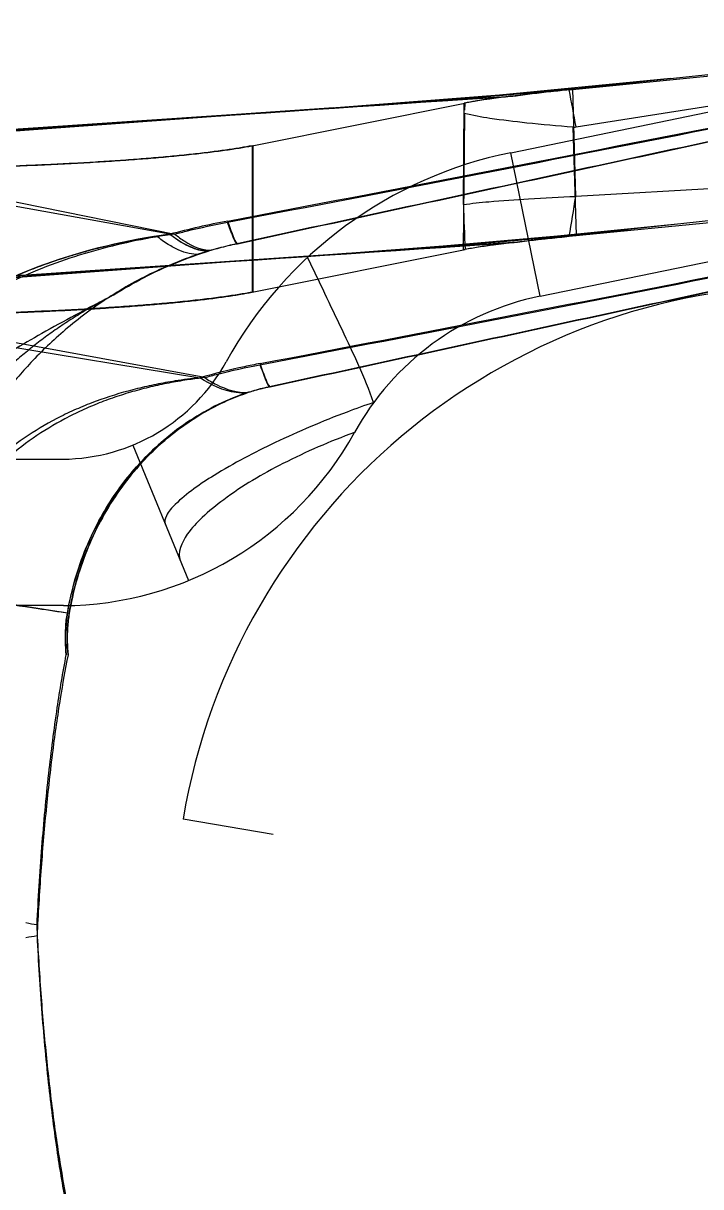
# Model space of a CAD drawing. Header units: millimetres. Extents: x 324 to 7054, y -67 to 2159.
# Drawn here: x 6318.51 to 6325.91, y 1073.13 to 1085.84 of the extents above; entities that cross this region are included whole.
import ezdxf

# ---------------------------------------------------------------- set-up
doc = ezdxf.new("R2010")
doc.units = ezdxf.units.MM
doc.header["$LTSCALE"] = 153.67
doc.layers.get('0').update_dxf_attribs({"linetype": 'CONTINUOUS'})
doc.layers.add('02___PRT_ALL_AXES', color=7, linetype='CONTINUOUS')
doc.layers.add('CONSTRUCTION_BODIES', color=7, linetype='CONTINUOUS')

msp = doc.modelspace()

# ---------------------------------------------------------------- linework, layer by layer
at = {"linetype": 'ByBlock'}
for p, q in [((6323.83796, 1084.42442), (6329.8558, 1085.66409)), ((6324.15847, 1082.85685), (6323.83781, 1084.42439)), ((6324.15862, 1082.85688), (6329.85541, 1084.03041)), ((6319.70727, 1081.23096), (6320.31455, 1079.75069)), ((6312.77862, 1081.07699), (6318.94295, 1081.07699)), ((6318.94862, 1079.47699), (6312.77862, 1079.47699))]:
    msp.add_line(p, q, dxfattribs=at)
for centre, radius, start, end in [((6324.75484, 1079.91673), 4.6, 101.497339, 151.092184), ((6324.75484, 1079.91673), 3, 101.463345, 151.092184), ((6318.92594, 1083.13549), 2.05857, 270.473505, 331.092184), ((6325.3961, 1072.70139), 9.49957, 108.771476, 110.636423), ((6318.92594, 1083.13549), 3.65857, 270.355182, 331.092184)]:
    msp.add_arc(centre, radius, start, end, dxfattribs=at)
for points, knots in [([(6322.33919, 1081.69566), (6322.2426, 1081.96835), (6321.99216, 1082.49404), (6321.74384, 1083.01843), (6321.61811, 1083.28138)], [0, 0, 0, 0, 0.49812475, 1, 1, 1, 1]), ([(6322.0481, 1081.59142), (6321.78177, 1081.49123), (6321.28649, 1081.28137), (6320.65576, 1080.95067), (6320.25289, 1080.67475), (6320.0765, 1080.48475), (6320.05118, 1080.39266), (6320.06316, 1080.36347)], [0, 0, 0, 0, 0.3567314, 0.67268617, 0.89460256, 0.9604391, 1, 1, 1, 1]), ([(6322.12865, 1081.36693), (6321.86206, 1081.27075), (6321.36859, 1081.05634), (6320.81661, 1080.73523), (6320.47498, 1080.45529), (6320.28494, 1080.25719), (6320.18937, 1080.05582), (6320.22777, 1079.96222)], [0, 0, 0, 0, 0.34529375, 0.65317658, 0.7775425, 0.87674748, 1, 1, 1, 1])]:
    msp.add_open_spline(points, degree=3, knots=knots, dxfattribs=at)
at = {"layer": '02___PRT_ALL_AXES', "linetype": 'ByBlock'}
msp.add_line((6321.24254, 1076.97699), (6320.25653, 1077.14366), dxfattribs=at)
msp.add_arc((6327.15862, 1075.97699), 7, 90, 170.405932, dxfattribs=at)
at = {"layer": 'CONSTRUCTION_BODIES', "linetype": 'ByBlock'}
for p, q in [((6324.47522, 1085.11066), (6331.42495, 1085.79682)), ((6324.51562, 1085.12173), (6329.46657, 1085.65128)), ((6324.55215, 1084.70527), (6329.48049, 1085.48807)), ((6324.54793, 1083.94748), (6324.51562, 1085.12173)), ((6321.01094, 1084.50085), (6323.33569, 1084.9658)), ((6323.09073, 1084.99208), (6323.89494, 1085.04701)), ((6323.09073, 1084.99208), (6323.86131, 1085.04253)), ((6323.31954, 1083.857), (6323.32788, 1084.96431)), ((6323.33569, 1084.9658), (6323.33243, 1084.89089)), ((6323.64857, 1085.02926), (6323.86143, 1085.04375)), ((6323.86131, 1085.04253), (6323.89494, 1085.04701)), ((6323.33079, 1084.85343), (6323.31864, 1083.36244)), ((6319.35284, 1084.74069), (6316.98015, 1084.5834)), ((6324.5172, 1084.70383), (6324.55081, 1083.52544)), ((6315.68993, 1084.44323), (6320.16676, 1083.53564)), ((6321.01094, 1084.50085), (6321.01094, 1082.90085)), ((6321.02278, 1082.90322), (6321.02278, 1084.50322)), ((6320.11285, 1083.53389), (6315.24133, 1084.41363)), ((6324.4763, 1083.511), (6331.73027, 1084.22918)), ((6329.69237, 1084.24065), (6324.54793, 1083.94748)), ((6329.70722, 1084.07666), (6324.55081, 1083.52544)), ((6323.91216, 1083.44862), (6323.00975, 1083.38668)), ((6323.00975, 1083.38668), (6323.87367, 1083.44328)), ((6323.56767, 1083.42385), (6323.86081, 1083.44337)), ((6323.87367, 1083.44328), (6323.91216, 1083.44862)), ((6320.54342, 1083.35216), (6320.4264, 1083.31437)), ((6320.49125, 1083.35361), (6320.54339, 1083.35216)), ((6321.01094, 1082.90085), (6323.33891, 1083.36644)), ((6319.2961, 1083.13694), (6316.96766, 1082.98259)), ((6315.25243, 1082.81522), (6320.4413, 1081.96554)), ((6320.49287, 1081.96766), (6315.70147, 1082.8448)), ((6318.99236, 1079.39414), (6317.51748, 1079.62788))]:
    msp.add_line(p, q, dxfattribs=at)
for points in [[(6325.58564, 1085.23618), (6323.71515, 1085.05363), (6321.97638, 1084.91785)], [(6325.05698, 1085.1681), (6323.71351, 1085.04545), (6322.44306, 1084.94896)], [(6322.38768, 1084.94514), (6320.45129, 1084.81428), (6319.35284, 1084.74069)], [(6321.90599, 1084.91301), (6320.84215, 1084.84105), (6319.64163, 1084.76035), (6318.35037, 1084.67417)], [(6324.5172, 1084.70383), (6324.52886, 1084.7034), (6324.54051, 1084.70388), (6324.55215, 1084.70527)], [(6325.65913, 1083.64392), (6324.34912, 1083.51204), (6323.09941, 1083.40224), (6321.91156, 1083.31353)], [(6325.13024, 1083.57574), (6323.71554, 1083.44629), (6322.37869, 1083.34468)], [(6321.84004, 1083.30861), (6320.78773, 1083.23744), (6319.60022, 1083.15762), (6318.32298, 1083.07237)], [(6322.3419, 1083.34212), (6321.40959, 1083.27894), (6320.38749, 1083.21006), (6319.2961, 1083.13694)]]:
    msp.add_lwpolyline(points, dxfattribs=at)
for centre, radius, start, end in [((6150.58179, 1975.8305), 908.24762, 280.79826132, 281.49569836), ((6146.57076, 1998.75537), 931.50634, 280.77665378, 281.45610434), ((6298.72918, 1080.01503), 26.24546, 10.294451, 11.195253), ((6356.92837, 572.26467), 513.84275, 93.7757817, 94.6534071), ((6113.70885, 4169.29335), 3091.4002, 273.73810379, 273.8836413), ((6357.78326, 567.03867), 519.11408, 93.7702931, 94.6510393), ((6112.7486, 4187.894), 3110.02386, 273.74169876, 273.88837291), ((6148.67014, 1987.16483), 921.33446, 280.786456, 281.47135854), ((6144.49172, 2010.96988), 945.48914, 280.76544471, 281.43075596), ((6287.5597, 1089.69043), 37.43081, 350.497695, 351.174235), ((6451.43893, 1088.69189), 128.21068, 182.1611659, 182.3805644), ((6322.38796, 1074.98733), 8.84419, 100.707689, 104.907397), ((6357.39121, 570.15339), 514.38373, 93.7702879, 94.648803), ((6113.15184, 4179.64061), 3103.35834, 273.74249872, 273.88777739), ((6320.68854, 1078.93616), 4.63341, 97.740144, 98.957731), ((6356.55125, 575.1259), 509.36632, 93.7756289, 94.6505694), ((6114.84934, 4149.97142), 3073.64161, 273.73863341, 273.88329229), ((6321.82028, 1079.21047), 4.33417, 108.759797, 122.470799)]:
    msp.add_arc(centre, radius, start, end, dxfattribs=at)
for points, knots in [([(6331.9732, 1085.83373), (6330.7365, 1085.5672), (6328.26347, 1085.03372), (6324.55449, 1084.23262), (6322.08225, 1083.69789), (6320.84626, 1083.43047)], [0, 0, 0, 0, 0.33340159, 0.66673214, 1, 1, 1, 1]), ([(6320.85145, 1083.43047), (6322.0899, 1083.69839), (6324.56705, 1084.23415), (6328.28339, 1085.03678), (6330.76134, 1085.57121), (6332.00049, 1085.83827)], [0, 0, 0, 0, 0.33326901, 0.66659875, 1, 1, 1, 1]), ([(6324.47522, 1085.11066), (6324.40901, 1085.10413), (6324.27401, 1085.09067), (6324.06933, 1085.06912), (6323.93098, 1085.05287), (6323.86143, 1085.04379)], [0, 0, 0, 0, 0.32324033, 0.65918725, 1, 1, 1, 1]), ([(6323.89394, 1085.04687), (6323.96102, 1085.05663), (6324.0978, 1085.07327), (6324.30498, 1085.09821), (6324.44497, 1085.11417), (6324.51548, 1085.12173)], [0, 0, 0, 0, 0.3248307, 0.66018951, 1, 1, 1, 1]), ([(6323.86042, 1085.0424), (6323.78852, 1085.03361), (6323.65688, 1085.01847), (6323.47907, 1084.99366), (6323.37393, 1084.97343), (6323.32788, 1084.96431)], [0, 0, 0, 0, 0.40359177, 0.73839651, 1, 1, 1, 1]), ([(6323.86143, 1085.04375), (6323.79185, 1085.03516), (6323.664, 1085.01877), (6323.48864, 1084.9933), (6323.38305, 1084.97527), (6323.33569, 1084.9658)], [0, 0, 0, 0, 0.39565925, 0.72740636, 1, 1, 1, 1]), ([(6324.51689, 1084.70382), (6324.34839, 1084.71661), (6324.04554, 1084.74225), (6323.64986, 1084.79131), (6323.4228, 1084.8298), (6323.33079, 1084.85343)], [0, 0, 0, 0, 0.42372357, 0.76180676, 1, 1, 1, 1]), ([(6315.33067, 1084.22971), (6315.3966, 1084.22971), (6315.52811, 1084.22982), (6315.72481, 1084.23032), (6315.92041, 1084.23116), (6316.11492, 1084.23234), (6316.30835, 1084.23387), (6316.50069, 1084.23576), (6316.69197, 1084.23801), (6316.88217, 1084.24065), (6317.07129, 1084.24367), (6317.25393, 1084.24701), (6317.4296, 1084.25061), (6317.59781, 1084.25445), (6317.76345, 1084.25863), (6317.92656, 1084.26316), (6318.08712, 1084.26804), (6318.24517, 1084.27329), (6318.4007, 1084.27893), (6318.55371, 1084.28492), (6318.70417, 1084.29149), (6318.85192, 1084.29822), (6318.99646, 1084.30552), (6319.13736, 1084.31312), (6319.27438, 1084.32104), (6319.40753, 1084.32927), (6319.53684, 1084.33781), (6319.66233, 1084.34663), (6319.78399, 1084.35575), (6319.90183, 1084.36515), (6320.01583, 1084.37485), (6320.12867, 1084.38506), (6320.23975, 1084.39588), (6320.34854, 1084.40727), (6320.4518, 1084.41883), (6320.54957, 1084.43051), (6320.64188, 1084.4423), (6320.72872, 1084.45418), (6320.8101, 1084.46616), (6320.88598, 1084.47823), (6320.9563, 1084.49039), (6321.00125, 1084.49891), (6321.02278, 1084.50322)], [0, 0, 0, 0, 0.034676, 0.06915966, 0.10345066, 0.13755001, 0.17145939, 0.20518058, 0.23871488, 0.27206248, 0.30522193, 0.33818954, 0.36813501, 0.39762975, 0.42667693, 0.45527976, 0.48344108, 0.511163, 0.53844653, 0.56529128, 0.59169523, 0.61765379, 0.64307373, 0.66780973, 0.69186785, 0.71525345, 0.73797093, 0.76002332, 0.78141208, 0.8021368, 0.82219498, 0.84158181, 0.86172282, 0.88089524, 0.89910801, 0.91636823, 0.93268067, 0.9480475, 0.96246803, 0.97593859, 0.98845246, 1, 1, 1, 1]), ([(6321.01094, 1084.50085), (6320.96933, 1084.49253), (6320.9043, 1084.4808), (6320.81417, 1084.46625), (6320.7393, 1084.45503), (6320.65957, 1084.44387), (6320.57499, 1084.43278), (6320.48553, 1084.42178), (6320.39117, 1084.41088), (6320.29188, 1084.4001), (6320.19099, 1084.38987), (6320.089, 1084.38021), (6319.98641, 1084.37104), (6319.8804, 1084.36211), (6319.77096, 1084.35341), (6319.6581, 1084.34495), (6319.5418, 1084.33672), (6319.42205, 1084.32875), (6319.29883, 1084.32102), (6319.17211, 1084.31357), (6319.04293, 1084.30642), (6318.91173, 1084.29976), (6318.779, 1084.29328), (6318.64416, 1084.28728), (6318.50724, 1084.28156), (6318.36827, 1084.27618), (6318.22724, 1084.2711), (6318.08416, 1084.26632), (6317.93902, 1084.26184), (6317.79183, 1084.25765), (6317.63906, 1084.25366), (6317.481, 1084.24989), (6317.31792, 1084.24637), (6317.15363, 1084.24319), (6316.98815, 1084.24032), (6316.82148, 1084.23778), (6316.65363, 1084.23555), (6316.48458, 1084.23362), (6316.31435, 1084.232), (6316.14292, 1084.23068), (6316.02823, 1084.23), (6315.97069, 1084.22971)], [0, 0, 0, 0, 0.02519597, 0.03922927, 0.05421329, 0.07014671, 0.08703061, 0.10486838, 0.12366554, 0.14342946, 0.16416892, 0.18387922, 0.20426473, 0.22532248, 0.24705138, 0.26945209, 0.2925268, 0.31627909, 0.34071363, 0.36583603, 0.39165249, 0.41753717, 0.44384133, 0.47055777, 0.49768187, 0.5252106, 0.55314246, 0.58147728, 0.61021602, 0.63936048, 0.66891313, 0.70095802, 0.73324445, 0.76576816, 0.79852663, 0.83151873, 0.8647444, 0.89820433, 0.93189957, 0.9658312, 1, 1, 1, 1]), ([(6332.31366, 1084.26733), (6331.07864, 1084.00122), (6328.60898, 1083.46859), (6324.90506, 1082.66875), (6322.4362, 1082.13484), (6321.2019, 1081.86784)], [0, 0, 0, 0, 0.33340239, 0.66673289, 1, 1, 1, 1]), ([(6321.20708, 1081.86784), (6322.44179, 1082.1349), (6324.91148, 1082.66894), (6328.61662, 1083.46899), (6331.08711, 1084.00171), (6332.32253, 1084.2679)], [0, 0, 0, 0, 0.33326834, 0.66659809, 1, 1, 1, 1]), ([(6323.31954, 1083.857), (6323.41206, 1083.87171), (6323.64997, 1083.89551), (6324.05938, 1083.92595), (6324.37602, 1083.94054), (6324.54759, 1083.94747)], [0, 0, 0, 0, 0.22817012, 0.58178879, 1, 1, 1, 1]), ([(6320.16674, 1083.53565), (6320.21328, 1083.54783), (6320.40433, 1083.59597), (6320.59707, 1083.63736), (6320.74335, 1083.66527)], [0, 0, 0, 0, 0.24413416, 1, 1, 1, 1]), ([(6320.84645, 1083.43051), (6320.82487, 1083.44836), (6320.79323, 1083.53356), (6320.76186, 1083.61061), (6320.74333, 1083.66528)], [0, 0, 0, 0, 0.32664447, 1, 1, 1, 1]), ([(6320.85164, 1083.43051), (6320.82918, 1083.44925), (6320.79681, 1083.53906), (6320.76408, 1083.61994), (6320.74479, 1083.67752)], [0, 0, 0, 0, 0.3251225, 1, 1, 1, 1]), ([(6320.16676, 1083.53564), (6319.88409, 1083.49682), (6319.46286, 1083.4118), (6318.91522, 1083.24094), (6318.51141, 1083.08178), (6318.11904, 1082.89214), (6317.61673, 1082.5972), (6317.1536, 1082.23602), (6316.74856, 1081.81544), (6316.52428, 1081.52782), (6316.36482, 1081.286), (6316.25509, 1081.09827), (6316.15624, 1080.90499), (6316.08841, 1080.75014), (6316.05329, 1080.6602), (6316.04463, 1080.63731)], [0, 0, 0, 0, 0.16191975, 0.24329686, 0.32558019, 0.40821861, 0.49053803, 0.656148, 0.73959716, 0.82173268, 0.86286243, 0.90405002, 0.94516567, 0.9860971, 1, 1, 1, 1]), ([(6320.11279, 1083.53388), (6319.64702, 1083.4712), (6318.77942, 1083.26927), (6317.64172, 1082.71745), (6316.77301, 1082.00612), (6316.34567, 1081.44084), (6316.1852, 1081.15315)], [0, 0, 0, 0, 0.29688346, 0.55774538, 0.79190303, 1, 1, 1, 1]), ([(6320.54344, 1083.35217), (6320.51061, 1083.35074), (6320.35171, 1083.36682), (6320.21065, 1083.45622), (6320.11271, 1083.53386)], [0, 0, 0, 0, 0.20821924, 1, 1, 1, 1]), ([(6320.11278, 1083.53391), (6320.14521, 1083.50833), (6320.20881, 1083.46196), (6320.30603, 1083.40673), (6320.39944, 1083.36942), (6320.4613, 1083.35656), (6320.4912, 1083.3536)], [0, 0, 0, 0, 0.29250046, 0.55457328, 0.78895927, 1, 1, 1, 1]), ([(6320.16676, 1083.53564), (6320.20111, 1083.50759), (6320.31767, 1083.4212), (6320.46281, 1083.35696), (6320.5649, 1083.36009)], [0, 0, 0, 0, 0.30275218, 1, 1, 1, 1]), ([(6316.1852, 1081.15315), (6316.19988, 1081.1734), (6316.22254, 1081.22067), (6316.26427, 1081.28592), (6316.30385, 1081.34917), (6316.34381, 1081.40954), (6316.38539, 1081.47028), (6316.43394, 1081.53835), (6316.49241, 1081.61672), (6316.56493, 1081.70887), (6316.63701, 1081.79495), (6316.70358, 1081.87042), (6316.76208, 1081.93424), (6316.82576, 1082.00091), (6316.89694, 1082.0722), (6316.97554, 1082.14729), (6317.06201, 1082.22578), (6317.15987, 1082.30995), (6317.2662, 1082.39619), (6317.38797, 1082.48891), (6317.51543, 1082.57956), (6317.64918, 1082.6682), (6317.77781, 1082.74788), (6317.90071, 1082.8192), (6318.01369, 1082.88093), (6318.11642, 1082.93407), (6318.20959, 1082.97991), (6318.29258, 1083.01896), (6318.36599, 1083.05208), (6318.43965, 1083.08432), (6318.52261, 1083.11917), (6318.61776, 1083.15716), (6318.7237, 1083.19713), (6318.83636, 1083.23708), (6318.95824, 1083.27747), (6319.08921, 1083.31787), (6319.23285, 1083.35872), (6319.39123, 1083.39966), (6319.56393, 1083.43955), (6319.75729, 1083.47853), (6319.89341, 1083.50171), (6319.96709, 1083.51305)], [0, 0, 0, 0, 0.01627373, 0.03386307, 0.05038751, 0.06480624, 0.08094786, 0.09826637, 0.11918356, 0.14454733, 0.17452867, 0.19219667, 0.21000267, 0.23083935, 0.25215607, 0.2755279, 0.30153788, 0.32810672, 0.35947702, 0.39057657, 0.42764484, 0.46118895, 0.49493049, 0.52605297, 0.55360467, 0.57866259, 0.60127656, 0.62114345, 0.63831529, 0.65366539, 0.67343865, 0.69684015, 0.72030302, 0.74708519, 0.77458514, 0.80381288, 0.83623268, 0.87171429, 0.9102054, 0.95150903, 1, 1, 1, 1]), ([(6320.42641, 1083.31437), (6320.39142, 1083.31289), (6320.31777, 1083.32035), (6320.20455, 1083.35912), (6320.08526, 1083.42399), (6320.00722, 1083.48122), (6319.96709, 1083.51305)], [0, 0, 0, 0, 0.20338591, 0.43364225, 0.69784864, 1, 1, 1, 1]), ([(6320.85145, 1083.43047), (6320.81598, 1083.42313), (6320.74596, 1083.40761), (6320.64321, 1083.38154), (6320.57615, 1083.36222), (6320.54339, 1083.35216)], [0, 0, 0, 0, 0.34174951, 0.6765749, 1, 1, 1, 1]), ([(6320.56491, 1083.36009), (6320.59479, 1083.369), (6320.65601, 1083.38621), (6320.74983, 1083.40966), (6320.81383, 1083.42376), (6320.84626, 1083.43047)], [0, 0, 0, 0, 0.32244427, 0.65749509, 1, 1, 1, 1]), ([(6323.87262, 1083.44312), (6323.79761, 1083.43404), (6323.66044, 1083.41839), (6323.47546, 1083.39284), (6323.36631, 1083.37187), (6323.31864, 1083.36244)], [0, 0, 0, 0, 0.40476794, 0.73966621, 1, 1, 1, 1]), ([(6323.86081, 1083.44337), (6323.79228, 1083.43498), (6323.66552, 1083.41882), (6323.49143, 1083.39379), (6323.38607, 1083.37587), (6323.33891, 1083.36644)], [0, 0, 0, 0, 0.39255767, 0.72651844, 1, 1, 1, 1]), ([(6323.86095, 1083.44336), (6323.92729, 1083.45216), (6324.06185, 1083.46851), (6324.26704, 1083.49052), (6324.40582, 1083.50402), (6324.4763, 1083.511)], [0, 0, 0, 0, 0.32432826, 0.65676733, 1, 1, 1, 1]), ([(6323.91101, 1083.44832), (6323.98023, 1083.45846), (6324.12124, 1083.47536), (6324.33444, 1083.50117), (6324.4783, 1083.51769), (6324.55066, 1083.52544)], [0, 0, 0, 0, 0.32575372, 0.66114964, 1, 1, 1, 1]), ([(6320.56491, 1083.36009), (6320.37246, 1083.3027), (6319.99506, 1083.16072), (6319.46757, 1082.87373), (6319.00509, 1082.53445), (6318.62265, 1082.17422), (6318.32077, 1081.82219), (6318.08366, 1081.48723), (6317.89767, 1081.1731), (6317.75181, 1080.88135), (6317.63815, 1080.61188), (6317.54911, 1080.36324), (6317.4778, 1080.12168), (6317.42819, 1079.86733), (6317.39731, 1079.58544), (6317.39123, 1079.27136), (6317.4073, 1079.05221), (6317.4211, 1078.93797)], [0, 0, 0, 0, 0.1028273, 0.20567995, 0.30656429, 0.3956562, 0.47412225, 0.54363155, 0.60552587, 0.66086876, 0.7105224, 0.75518736, 0.79604516, 0.83936501, 0.8876869, 0.94107499, 1, 1, 1, 1]), ([(6319.49339, 1082.86708), (6319.60277, 1082.93655), (6319.82691, 1083.06542), (6320.17823, 1083.2278), (6320.42062, 1083.31444), (6320.54339, 1083.35216)], [0, 0, 0, 0, 0.33520641, 0.66776852, 1, 1, 1, 1]), ([(6321.02278, 1082.90322), (6321.00091, 1082.89884), (6320.95521, 1082.89019), (6320.88368, 1082.87785), (6320.80643, 1082.8656), (6320.72349, 1082.85345), (6320.63491, 1082.84139), (6320.54069, 1082.82943), (6320.44082, 1082.81758), (6320.33527, 1082.80587), (6320.22401, 1082.79432), (6320.11061, 1082.78338), (6319.99572, 1082.77311), (6319.88003, 1082.76338), (6319.76058, 1082.75396), (6319.6374, 1082.74484), (6319.51052, 1082.73603), (6319.37995, 1082.72753), (6319.24567, 1082.71934), (6319.10767, 1082.71147), (6318.96593, 1082.70394), (6318.82064, 1082.69672), (6318.67224, 1082.69007), (6318.52123, 1082.6836), (6318.36785, 1082.67769), (6318.21215, 1082.67215), (6318.05414, 1082.667), (6317.89383, 1082.66221), (6317.73122, 1082.65778), (6317.5663, 1082.6537), (6317.39906, 1082.64995), (6317.22506, 1082.64645), (6317.04473, 1082.64322), (6316.85849, 1082.6403), (6316.67118, 1082.63775), (6316.48282, 1082.63557), (6316.29341, 1082.63374), (6316.10294, 1082.63226), (6315.9114, 1082.63111), (6315.71878, 1082.6303), (6315.52508, 1082.62982), (6315.3956, 1082.62971), (6315.33067, 1082.62971)], [0, 0, 0, 0, 0.01173099, 0.02445875, 0.03817351, 0.05286869, 0.0685409, 0.08518994, 0.1028186, 0.12143244, 0.14103941, 0.16164941, 0.18134703, 0.20170332, 0.22271063, 0.24436387, 0.26666034, 0.28959946, 0.31318257, 0.33741264, 0.36229396, 0.38783179, 0.41391745, 0.44041846, 0.4673278, 0.4946412, 0.5223562, 0.55047205, 0.57898933, 0.60790962, 0.63723522, 0.66696867, 0.69943582, 0.73209071, 0.76493024, 0.79795329, 0.83116022, 0.86455229, 0.8981312, 0.93189846, 0.96585488, 1, 1, 1, 1]), ([(6315.97069, 1082.62971), (6316.02874, 1082.63), (6316.14442, 1082.63069), (6316.31733, 1082.63203), (6316.48899, 1082.63367), (6316.6594, 1082.63562), (6316.82859, 1082.63788), (6316.99654, 1082.64046), (6317.16325, 1082.64336), (6317.32873, 1082.64659), (6317.49296, 1082.65016), (6317.65224, 1082.65399), (6317.80625, 1082.65805), (6317.95471, 1082.66231), (6318.10097, 1082.66687), (6318.24506, 1082.67172), (6318.38698, 1082.67688), (6318.52673, 1082.68235), (6318.66431, 1082.68815), (6318.7997, 1082.69425), (6318.93287, 1082.70082), (6319.06389, 1082.70754), (6319.19231, 1082.71473), (6319.31773, 1082.72218), (6319.43964, 1082.7299), (6319.55809, 1082.73785), (6319.67309, 1082.74605), (6319.78467, 1082.75448), (6319.89283, 1082.76314), (6319.99758, 1082.77202), (6320.09891, 1082.78114), (6320.19969, 1082.79073), (6320.29941, 1082.80089), (6320.39758, 1082.81159), (6320.49089, 1082.82242), (6320.57937, 1082.83334), (6320.66305, 1082.84434), (6320.74194, 1082.85541), (6320.81604, 1082.86654), (6320.9053, 1082.88098), (6320.96972, 1082.8926), (6321.01094, 1082.90085)], [0, 0, 0, 0, 0.03447004, 0.06869315, 0.10267015, 0.13640227, 0.16989075, 0.20313648, 0.23613963, 0.26889929, 0.30141312, 0.33367705, 0.36350376, 0.39289742, 0.42186074, 0.45039589, 0.4785043, 0.50618635, 0.53344118, 0.56026645, 0.5866583, 0.61261031, 0.63816885, 0.66303328, 0.68721005, 0.71070508, 0.73352344, 0.75566917, 0.77714506, 0.79795241, 0.81809091, 0.83755843, 0.85806284, 0.87760563, 0.89619543, 0.91383949, 0.9305433, 0.94631034, 0.96114186, 0.97503678, 1, 1, 1, 1]), ([(6319.49337, 1082.86711), (6319.35356, 1082.79594), (6319.09223, 1082.65931), (6318.72651, 1082.45773), (6318.40562, 1082.27224), (6318.12169, 1082.10079), (6317.86874, 1081.94226), (6317.6421, 1081.79604), (6317.438, 1081.66171), (6317.25327, 1081.53913), (6317.08539, 1081.42842), (6316.93239, 1081.33039), (6316.79286, 1081.24641), (6316.66585, 1081.17836), (6316.55068, 1081.12848), (6316.44701, 1081.09923), (6316.35185, 1081.09179), (6316.26326, 1081.10884), (6316.21001, 1081.13631), (6316.1852, 1081.15315)], [0, 0, 0, 0, 0.12383648, 0.23274436, 0.32959358, 0.41637144, 0.49454044, 0.56521122, 0.6292638, 0.68740572, 0.74020494, 0.78799262, 0.83082928, 0.86871856, 0.90165274, 0.92971887, 0.9533743, 0.97633143, 1, 1, 1, 1]), ([(6319.49339, 1082.86708), (6319.46559, 1082.85292), (6319.41036, 1082.82421), (6319.32845, 1082.77985), (6319.24767, 1082.7343), (6319.16801, 1082.68757), (6319.08948, 1082.63964), (6319.01207, 1082.59053), (6318.93577, 1082.54022), (6318.86058, 1082.4887), (6318.78649, 1082.43596), (6318.71369, 1082.38214), (6318.64232, 1082.32734), (6318.57249, 1082.27166), (6318.50415, 1082.21509), (6318.43726, 1082.15763), (6318.37183, 1082.09926), (6318.30782, 1082.03998), (6318.24523, 1081.97979), (6318.18403, 1081.91867), (6318.12421, 1081.85661), (6318.06588, 1081.7937), (6318.00911, 1081.73004), (6317.95397, 1081.66577), (6317.90045, 1081.60085), (6317.84852, 1081.53528), (6317.79815, 1081.46906), (6317.74933, 1081.40217), (6317.70205, 1081.33459), (6317.65628, 1081.26631), (6317.61201, 1081.19731), (6317.56979, 1081.12844), (6317.52962, 1081.05986), (6317.49152, 1080.99175), (6317.45502, 1080.92334), (6317.42009, 1080.85463), (6317.38672, 1080.78559), (6317.35488, 1080.71621), (6317.32457, 1080.64647), (6317.29577, 1080.57635), (6317.26848, 1080.50585), (6317.25126, 1080.45854), (6317.24291, 1080.43482)], [0, 0, 0, 0, 0.02756748, 0.05500283, 0.08231494, 0.10951312, 0.13660707, 0.16360689, 0.19052308, 0.21736651, 0.24414841, 0.27088033, 0.29736449, 0.32366394, 0.34979115, 0.37575911, 0.4015813, 0.42727173, 0.45284481, 0.4783154, 0.50369726, 0.52901019, 0.55412569, 0.57906211, 0.60383847, 0.62846879, 0.65296881, 0.67735459, 0.70164241, 0.72584866, 0.74998975, 0.77408197, 0.79722937, 0.8202116, 0.84304425, 0.86574307, 0.88832386, 0.91080238, 0.9331942, 0.95551461, 0.97777845, 1, 1, 1, 1]), ([(6321.09829, 1082.12121), (6321.04126, 1082.11036), (6320.82061, 1082.06597), (6320.60186, 1082.01194), (6320.4414, 1081.96558)], [0, 0, 0, 0, 0.25793301, 1, 1, 1, 1]), ([(6320.49289, 1081.96766), (6320.54122, 1081.98128), (6320.74098, 1082.03503), (6320.94316, 1082.07962), (6321.09701, 1082.10895)], [0, 0, 0, 0, 0.2427742, 1, 1, 1, 1]), ([(6321.09706, 1082.10896), (6321.11596, 1082.0528), (6321.14801, 1081.97375), (6321.18, 1081.88622), (6321.202, 1081.86787)], [0, 0, 0, 0, 0.67403852, 1, 1, 1, 1]), ([(6321.20727, 1081.86788), (6321.18437, 1081.88713), (6321.15163, 1081.97929), (6321.11822, 1082.06219), (6321.09856, 1082.12127)], [0, 0, 0, 0, 0.32449667, 1, 1, 1, 1]), ([(6320.44104, 1081.96547), (6320.35016, 1081.95643), (6320.22489, 1081.94048), (6320.03143, 1081.90811), (6319.86007, 1081.87359), (6319.58901, 1081.80593), (6319.32216, 1081.72013), (6319.06387, 1081.61294), (6318.81285, 1081.49218), (6318.51359, 1081.3135), (6318.18711, 1081.05395), (6317.90217, 1080.75212), (6317.70882, 1080.46799), (6317.58516, 1080.22507), (6317.48126, 1079.9711), (6317.43019, 1079.77035), (6317.4115, 1079.63286)], [0, 0, 0, 0, 0.06656521, 0.09203282, 0.14299554, 0.19396079, 0.2956834, 0.34695685, 0.39775323, 0.49869218, 0.60034601, 0.70088276, 0.80021195, 0.84966123, 0.89943271, 1, 1, 1, 1]), ([(6320.49305, 1081.9677), (6320.46318, 1081.96428), (6320.40779, 1081.95751), (6320.3187, 1081.94526), (6320.22595, 1081.93088), (6320.09219, 1081.90737), (6319.92631, 1081.87291), (6319.7291, 1081.82267), (6319.53341, 1081.7628), (6319.33968, 1081.69211), (6319.14973, 1081.6106), (6318.90459, 1081.48967), (6318.61292, 1081.31358), (6318.34682, 1081.10106), (6318.15373, 1080.91017), (6318.0203, 1080.75741), (6317.89964, 1080.59573), (6317.75716, 1080.37127), (6317.60761, 1080.05343), (6317.53776, 1079.77794), (6317.51748, 1079.62789)], [0, 0, 0, 0, 0.02215016, 0.04111099, 0.06626031, 0.09129592, 0.14117698, 0.19104422, 0.24118679, 0.29189849, 0.34291193, 0.39340312, 0.49322236, 0.59329971, 0.64346523, 0.69312856, 0.74259588, 0.7919569, 0.88885844, 1, 1, 1, 1]), ([(6320.95621, 1081.80121), (6320.91687, 1081.79769), (6320.73318, 1081.80377), (6320.56091, 1081.88762), (6320.44141, 1081.96557)], [0, 0, 0, 0, 0.21679455, 1, 1, 1, 1]), ([(6320.49288, 1081.96766), (6320.53404, 1081.94003), (6320.67835, 1081.85308), (6320.85109, 1081.79834), (6320.97067, 1081.8076)], [0, 0, 0, 0, 0.29247802, 1, 1, 1, 1]), ([(6320.97064, 1081.80759), (6320.74606, 1081.7336), (6320.33598, 1081.53386), (6319.83785, 1081.11889), (6319.47303, 1080.66097), (6319.22191, 1080.19682), (6319.06444, 1079.7521), (6318.96929, 1079.33645), (6318.96849, 1079.06606), (6318.98073, 1078.93797)], [0, 0, 0, 0, 0.19024571, 0.36197509, 0.51773021, 0.65851611, 0.78449602, 0.89646879, 1, 1, 1, 1]), ([(6318.9999, 1078.93797), (6318.98984, 1079.06269), (6318.98978, 1079.30684), (6319.06432, 1079.67012), (6319.18098, 1080.0385), (6319.35656, 1080.42669), (6319.60919, 1080.82376), (6319.95255, 1081.21116), (6320.40128, 1081.56141), (6320.76059, 1081.73443), (6320.95621, 1081.80121)], [0, 0, 0, 0, 0.10149761, 0.19647574, 0.29967497, 0.41449674, 0.54102297, 0.68000204, 0.83233663, 1, 1, 1, 1]), ([(6318.99234, 1079.39407), (6319.03421, 1079.63895), (6319.16307, 1080.08936), (6319.47506, 1080.67061), (6319.84101, 1081.11543), (6320.22423, 1081.43993), (6320.59917, 1081.66445), (6320.84964, 1081.76773), (6320.97058, 1081.80757)], [0, 0, 0, 0, 0.22775079, 0.42517683, 0.60087709, 0.75261547, 0.88327097, 1, 1, 1, 1]), ([(6320.95622, 1081.80121), (6320.78881, 1081.74402), (6320.44036, 1081.58383), (6319.94988, 1081.21857), (6319.51054, 1080.70855), (6319.17988, 1080.0855), (6319.05237, 1079.62533), (6319.01322, 1079.39261)], [0, 0, 0, 0, 0.16375448, 0.35227441, 0.56184236, 0.78156075, 1, 1, 1, 1]), ([(6321.20707, 1081.86784), (6321.17822, 1081.86201), (6321.12079, 1081.8493), (6321.03706, 1081.82721), (6320.98249, 1081.81019), (6320.95621, 1081.80121)], [0, 0, 0, 0, 0.34003028, 0.67914336, 1, 1, 1, 1]), ([(6320.97064, 1081.80759), (6320.99507, 1081.81565), (6321.0455, 1081.83092), (6321.12267, 1081.85091), (6321.1754, 1081.86249), (6321.20189, 1081.86784)], [0, 0, 0, 0, 0.32283801, 0.66086309, 1, 1, 1, 1]), ([(6319.01322, 1079.39261), (6318.89937, 1079.40852), (6318.6051, 1079.45196), (6318.07123, 1079.5322), (6317.65116, 1079.59623), (6317.41151, 1079.63286)], [0, 0, 0, 0, 0.21293895, 0.55094915, 1, 1, 1, 1]), ([(6318.98073, 1078.93797), (6318.97572, 1078.98675), (6318.96919, 1079.08694), (6318.97153, 1079.23963), (6318.98346, 1079.34267), (6318.99236, 1079.39414)], [0, 0, 0, 0, 0.32151792, 0.65753787, 1, 1, 1, 1]), ([(6319.01322, 1079.39261), (6319.00455, 1079.34163), (6318.99259, 1079.2394), (6318.98937, 1079.08726), (6318.99521, 1078.98703), (6318.99989, 1078.93796)], [0, 0, 0, 0, 0.34023356, 0.6757107, 1, 1, 1, 1]), ([(6318.6611, 1075.99073), (6318.67469, 1076.27373), (6318.7087, 1076.82507), (6318.78224, 1077.61624), (6318.87117, 1078.31634), (6318.94318, 1078.74716), (6318.98073, 1078.93797)], [0, 0, 0, 0, 0.28650029, 0.55848778, 0.80334951, 1, 1, 1, 1]), ([(6318.9999, 1078.93797), (6318.96794, 1078.78059), (6318.90604, 1078.43312), (6318.82603, 1077.86837), (6318.75595, 1077.23806), (6318.69943, 1076.56301), (6318.67232, 1076.10389), (6318.6611, 1075.86869)], [0, 0, 0, 0, 0.15588991, 0.34249308, 0.55360279, 0.7714201, 1, 1, 1, 1]), ([(6318.9999, 1072.92145), (6318.96794, 1073.07883), (6318.90604, 1073.4263), (6318.82603, 1073.99105), (6318.75595, 1074.62136), (6318.69943, 1075.29641), (6318.67232, 1075.75552), (6318.6611, 1075.99073)], [0, 0, 0, 0, 0.15588991, 0.34249308, 0.55360279, 0.7714201, 1, 1, 1, 1]), ([(6318.6611, 1075.86869), (6318.67469, 1075.58569), (6318.7087, 1075.03435), (6318.78224, 1074.24318), (6318.87117, 1073.54308), (6318.94318, 1073.11226), (6318.98073, 1072.92145)], [0, 0, 0, 0, 0.28650029, 0.55848778, 0.80334951, 1, 1, 1, 1])]:
    msp.add_open_spline(points, degree=3, knots=knots, dxfattribs=at)
for points in [[(6318.66107, 1075.99073), (6318.62057, 1075.9965), (6318.57984, 1076.00156), (6318.54005, 1076.01104)], [(6318.66107, 1075.86868), (6318.62057, 1075.86292), (6318.57984, 1075.85786), (6318.54005, 1075.84838)]]:
    msp.add_open_spline(points, degree=3, dxfattribs=at)

doc.saveas('drawing.dxf')
